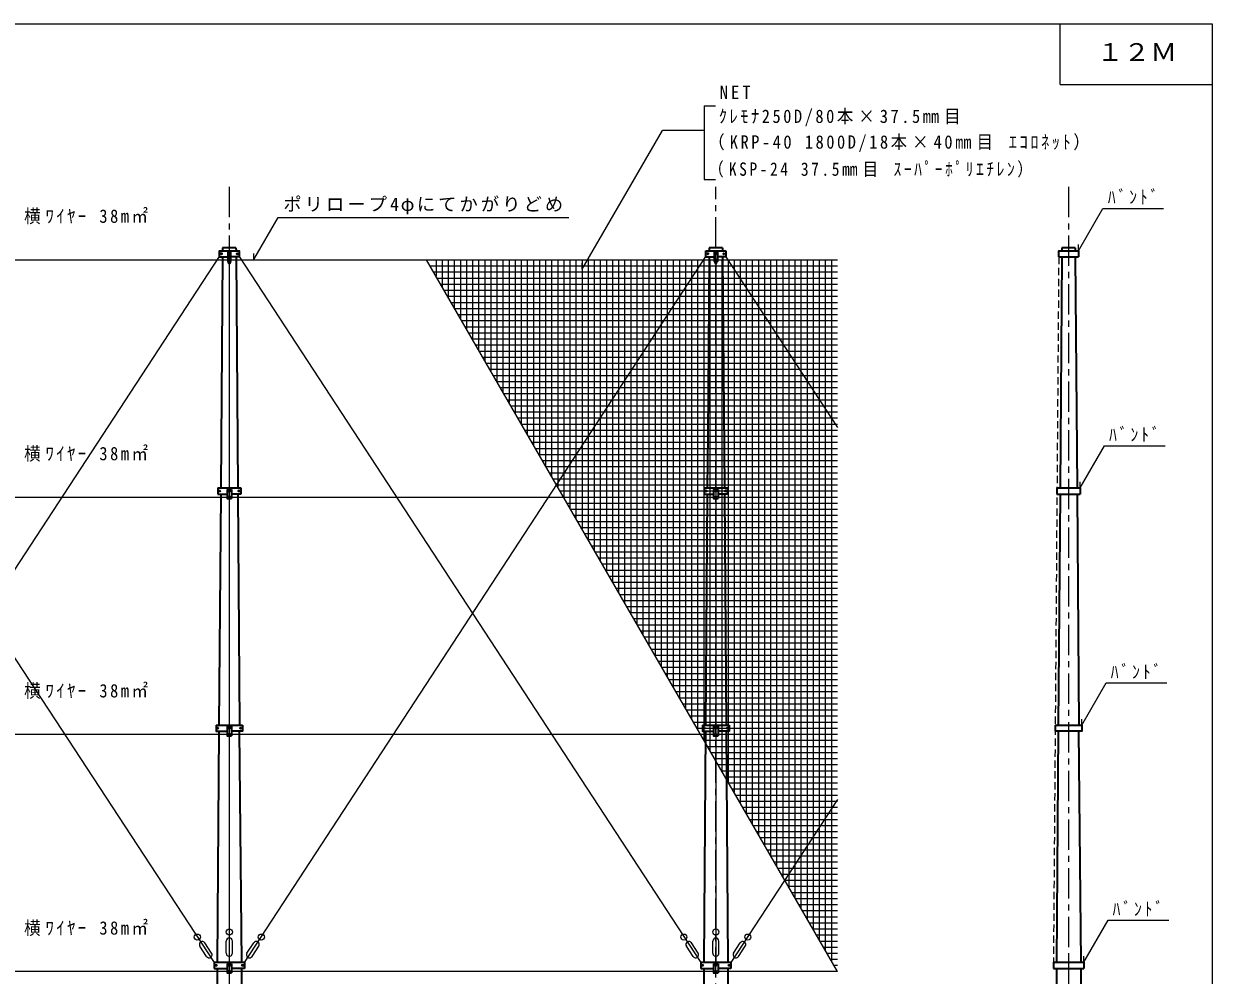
# Model space of a CAD drawing. Units: millimetres, scale not verified. Extents: x -18676 to 18324, y -12712 to 12288.
# Drawn here: x -1217 to 18324, y -3356 to 12288 of the extents above; entities that cross this region are included whole.
import ezdxf
from ezdxf.enums import TextEntityAlignment as Align

# ---------------------------------------------------------------- set-up
doc = ezdxf.new("R2010")
doc.units = ezdxf.units.MM
doc.header["$LTSCALE"] = 100
doc.linetypes.add('CHAIN1', pattern=[8, 5, -1, 1, -1])
doc.linetypes.add('DASHED1', pattern=[1.8, 1.2, -0.6])
for name, color, linetype, lineweight in [('0-0', 7, 'Continuous', 35), ('0-2', 7, 'Continuous', 35), ('0-3', 6, 'Continuous', 9), ('0-6', 5, 'Continuous', 9), ('0-F', 4, 'Continuous', 9)]:
    doc.layers.add(name, color=color, linetype=linetype, lineweight=lineweight)
doc.styles.add('ＭＳ ゴシック', font='')
doc.styles.get('ＭＳ ゴシック').set_extended_font_data('MS Gothic')

msp = doc.modelspace()

# ---------------------------------------------------------------- linework, layer by layer
at = {"layer": '0-0', "color": 4, "linetype": 'CHAIN1', "lineweight": 9}
for p, q in [((2162.2, 9606.4), (2162.2, 4481.9)), ((10162.2, -7393.6), (10162.2, 9606.4)), ((15962.2, 9606.4), (15962.2, -7393.6)), ((10162.2, 8381.4), (10162.2, 4630.9)), ((2162.2, 730.9), (2162.2, 581.3)), ((2162.2, -3168.4), (2162.2, -7393.6))]:
    msp.add_line(p, q, dxfattribs=at)
at = {"layer": '0-0'}
for p, q in [((2052.2, 8606.4), (2051.8, 8556.1)), ((2272.2, 8606.4), (2052.2, 8606.4)), ((2272.2, 8606.4), (2272.5, 8556.1)), ((10052.2, 8606.4), (10051.8, 8556.4)), ((10272.2, 8606.4), (10052.2, 8606.4)), ((10272.2, 8606.4), (10272.5, 8556.4)), ((15852.2, 8606.4), (15851.8, 8556.1)), ((16072.2, 8606.4), (15852.2, 8606.4)), ((16072.2, 8606.4), (16072.5, 8556.1)), ((2187.2, 8381.1), (2137.2, 8381.1)), ((10187.2, 8381.4), (10137.1, 8381.4))]:
    msp.add_line(p, q, dxfattribs=at)
at = {"layer": '0-0', "color": 6, "lineweight": 9}
for p, q in [((2112.2, -2993.1), (2112.2, -2789.3)), ((2212.2, -2998.6), (2212.2, -2794.1)), ((10112.2, -2993.1), (10112.2, -2789.3)), ((10212.2, -2998.6), (10212.2, -2794.1)), ((2124.7, -3293.6), (-5801, -3293.6)), ((10125.4, -3293.6), (2199.7, -3293.6)), ((12162.2, -3293.6), (10200.4, -3293.6))]:
    msp.add_line(p, q, dxfattribs=at)
for centre in [(2162.2, -2643.9), (10162.2, -2643.9)]:
    msp.add_circle(centre, 50, dxfattribs=at)
at = {"layer": '0-0'}
for centre in [(2162.2, -3293.8), (10163, -3293.8)]:
    msp.add_circle(centre, 10, dxfattribs=at)
at = {"layer": '0-0', "color": 6, "lineweight": 9}
for centre, radius, start, end in [((2205.4, 8384), 68.3, 182.41425, 230.71629), ((2118.9, 8384), 68.3, 309.28371, 357.58575), ((10205.4, 8384.2), 68.3, 182.41425, 230.71629), ((10118.9, 8384.2), 68.3, 309.28371, 357.58575), ((2162.2, -2793.9), 50, 0.08791, 179.91209), ((10162.2, -2793.9), 50, 0.08791, 179.91209), ((2162.2, -2994.1), 50, 179.64203, 0.35797), ((10162.2, -2994.1), 50, 179.64203, 0.35797)]:
    msp.add_arc(centre, radius, start, end, dxfattribs=at)
at = {"layer": '0-2'}
for p, q in [((2000.2, 8456.1), (2137.2, 8456.1)), ((2051, 8456.1), (2022.3, 4655.9)), ((2137.2, 8531.1), (2137.2, 8381.1)), ((2137.2, 8531.1), (2187.2, 8531.1)), ((2187.2, 8381.1), (2187.2, 8531.1)), ((2324.2, 8456.1), (2187.2, 8456.1)), ((2273.3, 8456.1), (2302.1, 4655.9)), ((10000.2, 8456.4), (10000.2, 8556.4)), ((10000.2, 8556.4), (10324.2, 8556.4)), ((10000.2, 8456.4), (10137.2, 8456.4)), ((10051, 8456.4), (10028.8, 5513.4)), ((10137.2, 8531.4), (10187.2, 8531.4)), ((10137.2, 8531.4), (10137.2, 8381.4)), ((10187.2, 8531.4), (10187.2, 8381.4)), ((10324.2, 8456.4), (10187.2, 8456.4)), ((10273.3, 8456.4), (10302, 4655.9)), ((10324.2, 8556.4), (10324.2, 8456.4)), ((15800.2, 8456.1), (16124.2, 8456.1)), ((15851, 8456.1), (15822.3, 4655.9)), ((16073.3, 8456.1), (16102.1, 4655.9)), ((2137.2, 8381.1), (2187.2, 8381.1)), ((10137.2, 8381.4), (10187.2, 8381.4)), ((2028.8, 5513.4), (2028, 5413.4)), ((2295.6, 5513.4), (2296.3, 5413.4)), ((10028.8, 5513.4), (10022.3, 4655.9)), ((15828.8, 5513.4), (15828, 5413.4)), ((16095.6, 5513.4), (16096.3, 5413.4)), ((1971.7, 4655.9), (2352.7, 4655.9)), ((1971.7, 4655.9), (1971.7, 4555.9)), ((1971.7, 4555.9), (2124.7, 4555.9)), ((2021.5, 4555.9), (1992.8, 755.9)), ((2124.7, 4630.9), (2199.7, 4630.9)), ((2199.7, 4630.9), (2199.7, 4480.9)), ((2352.7, 4555.9), (2199.7, 4555.9)), ((2302.8, 4555.9), (2331.6, 755.9)), ((2352.7, 4655.9), (2352.7, 4555.9)), ((9971.7, 4655.9), (10352.7, 4655.9)), ((9971.7, 4655.9), (9971.7, 4555.9)), ((9971.7, 4555.9), (10124.7, 4555.9)), ((10021.5, 4555.9), (9992.8, 755.9)), ((10124.7, 4630.9), (10199.7, 4630.9)), ((10199.7, 4630.9), (10199.7, 4480.9)), ((10352.7, 4555.9), (10199.7, 4555.9)), ((10302.8, 4555.9), (10331.5, 755.9)), ((10352.7, 4655.9), (10352.7, 4555.9)), ((15771.7, 4655.9), (16152.7, 4655.9)), ((15771.7, 4655.9), (15771.7, 4555.9)), ((15771.7, 4555.9), (16152.7, 4555.9)), ((15821.5, 4555.9), (15792.8, 755.9)), ((16102.8, 4555.9), (16131.6, 755.9)), ((16152.7, 4655.9), (16152.7, 4555.9)), ((15793.4, 845.1), (15792.8, 755.9)), ((1944.3, 755.9), (2380, 755.9)), ((1992, 655.9), (1963.2, -3144.1)), ((2124.7, 730.9), (2199.7, 730.9)), ((2199.7, 730.9), (2199.7, 580.9)), ((2323.6, 655.9), (2361.4, -3144.1)), ((9944.3, 755.9), (10380, 755.9)), ((9992, 655.9), (9963.2, -3144.1)), ((10124.7, 730.9), (10199.7, 730.9)), ((10199.7, 730.9), (10199.7, 580.9)), ((10332.3, 655.9), (10361.1, -3144.1)), ((10380, 755.9), (10380, 655.9)), ((15744.3, 755.9), (16180, 755.9)), ((15744.3, 755.9), (15744.3, 655.9)), ((15792, 655.9), (15763.2, -3144.1)), ((16123.6, 655.9), (16161.4, -3144.1)), ((1912.9, -3144.1), (1912.9, -3244.1)), ((1912.9, -3244.1), (2124.7, -3244.1)), ((1962.5, -3244.1), (1958.5, -3768.6)), ((2124.7, -3169.1), (2199.7, -3169.1)), ((2199.7, -3169.1), (2199.7, -3319.1)), ((2410.7, -3244.1), (2199.7, -3244.1)), ((2361.8, -3244.1), (2365.8, -3768.6)), ((9913.6, -3144.1), (9913.6, -3244.1)), ((9913.6, -3244.1), (10125.4, -3244.1)), ((9962.5, -3244.1), (9958.5, -3768.6)), ((10125.4, -3169.1), (10200.4, -3169.1)), ((10200.4, -3169.1), (10200.4, -3319.1)), ((10411.5, -3244.1), (10200.4, -3244.1)), ((10361.8, -3244.1), (10365.8, -3768.6)), ((15712.9, -3144.1), (15712.9, -3244.1)), ((15712.9, -3244.1), (16210.7, -3244.1)), ((15762.5, -3244.1), (15758.5, -3768.6)), ((16161.8, -3244.1), (16165.8, -3768.6))]:
    msp.add_line(p, q, dxfattribs=at)
for points in [[(2000.2, 8456.1), (2000.2, 8556.1), (2324.2, 8556.1), (2324.2, 8456.1)], [(15800.2, 8456.1), (15800.2, 8556.1), (16124.2, 8556.1), (16124.2, 8456.1)], [(2124.7, 4630.9), (2124.7, 4480.9), (2199.7, 4480.9)], [(10124.7, 4630.9), (10124.7, 4480.9), (10199.7, 4480.9)], [(1944.3, 755.9), (1944.3, 655.9), (2124.7, 655.9)], [(2124.7, 730.9), (2124.7, 580.9), (2199.7, 580.9)], [(2380, 755.9), (2380, 655.9), (2199.7, 655.9)], [(9944.3, 755.9), (9944.3, 655.9), (10124.7, 655.9)], [(10124.7, 730.9), (10124.7, 580.9), (10199.7, 580.9)], [(10380, 755.9), (10380, 655.9), (10199.7, 655.9)], [(16180, 755.9), (16180, 655.9), (15744.3, 655.9)], [(1912.9, -3144.1), (2410.7, -3144.1), (2410.7, -3244.1)], [(2124.7, -3169.1), (2124.7, -3319.1), (2199.7, -3319.1)], [(9913.6, -3144.1), (10411.5, -3144.1), (10411.5, -3244.1)], [(10125.4, -3169.1), (10125.4, -3319.1), (10200.4, -3319.1)], [(15712.9, -3144.1), (16210.7, -3144.1), (16210.7, -3244.1)]]:
    msp.add_lwpolyline(points, dxfattribs=at)
for centre in [(2030, 8506.3), (2162.4, 8505.9), (2162.4, 8406.2), (2294, 8505), (10030, 8506.6), (10162.4, 8506.2), (10162.4, 8406.5), (10294, 8505.3), (2001.5, 4606.4), (2162.4, 4605.7), (2162.4, 4506.1), (2322.4, 4606.5), (10001.5, 4606.4), (10162.4, 4605.7), (10162.4, 4506.1), (10322.4, 4606.5), (1974.2, 706.4), (2162.4, 705.7), (2162.4, 606.1), (2350.1, 706.4), (9974.2, 706.4), (10162.4, 705.7), (10162.4, 606.1), (10350.1, 706.4), (10350.1, 706.4), (1943, -3194.2), (2162.4, -3194.3), (2380.6, -3194.2), (9943.7, -3194.2), (10163.2, -3194.3), (10380.6, -3194.2)]:
    msp.add_circle(centre, 10, dxfattribs=at)
at = {"layer": '0-3'}
for p, q in [((-5812.8, 8406.4), (2137.2, 8406.4)), ((-5689, 8451.3), (1912.9, -3147.5)), ((-5589.3, -3148.3), (2000.2, 8461.4)), ((2187.2, 8406.4), (10137.2, 8406.4)), ((2324.2, 8458.7), (9913.6, -3147.8)), ((2410.7, -3146.8), (10000.2, 8461.3)), ((10162.2, 8406.4), (10162.2, -3192.1)), ((10187.2, 8406.4), (12162.2, 8406.4)), ((10324.2, 8457.6), (12162.2, 5647.7)), ((2162.2, 8331.1), (2162.2, 4630.9)), ((10162.2, 8331.4), (10162.2, 4630.9)), ((-5801, 4506.4), (2124.7, 4506.4)), ((2199.7, 4506.4), (10124.7, 4506.4)), ((10199.4, 4506.4), (12162.2, 4506.4)), ((2162.2, 4481.9), (2162.2, 730.9)), ((10162.2, 4480.9), (10162.2, 730.9)), ((-5800.3, 606.4), (2124.7, 606.4)), ((2199.7, 606.4), (10124.7, 606.4)), ((8870.7, 606.4), (10123.1, 606.4)), ((10199.2, 606.4), (12162.2, 606.4)), ((10199.7, 606.4), (12162.2, 606.4)), ((2162.2, 581.3), (2162.2, -3169.1)), ((10162.2, 580.9), (10162.2, -3169.1)), ((12162.2, -469), (10411.5, -3146.8)), ((1788.6, -3046.8), (1678.1, -2880.1)), ((1872, -2991.5), (1761.4, -2824.8)), ((2452.3, -2991.5), (2562.9, -2824.8)), ((2535.7, -3046.8), (2646.3, -2880.1)), ((9788.6, -3046.8), (9678, -2880.1)), ((9872, -2991.5), (9761.4, -2824.8)), ((10452.3, -2991.5), (10562.9, -2824.8)), ((10535.7, -3046.8), (10646.3, -2880.1)), ((15962.2, -3044.1), (15962.2, -3193.4))]:
    msp.add_line(p, q, dxfattribs=at)
for centre in [(1635.9, -2729.7), (2688.4, -2729.7), (9635.9, -2729.7), (10688.4, -2729.7)]:
    msp.add_circle(centre, 50, dxfattribs=at)
for centre, start, end in [((1720, -2852.9), 34.17467, 212.96423), ((2604.3, -2852.9), 327.03577, 145.82533), ((9720, -2852.9), 34.17467, 212.96423), ((10604.3, -2852.9), 327.03577, 145.82533), ((1830.3, -3019.1), 213.56975, 33.56915), ((2494, -3019.1), 146.43085, 326.43025), ((9830.3, -3019.1), 213.56975, 33.56915), ((10494, -3019.1), 146.43085, 326.43025)]:
    msp.add_arc(centre, 50, start, end, dxfattribs=at)
at = {"layer": '0-6'}
for p, q in [((12162.2, -3293.6), (5407.2, 8406.4)), ((5562.2, 8406.4), (5562.2, 8137.9)), ((5662.2, 8406.4), (5662.2, 7964.7)), ((5762.2, 8406.4), (5762.2, 7791.5)), ((5862.2, 8406.4), (5862.2, 7618.3)), ((5962.2, 8406.4), (5962.2, 7445.1)), ((6062.2, 8406.4), (6062.2, 7271.9)), ((6162.2, 8406.4), (6162.2, 7098.7)), ((6262.2, 8406.4), (6262.2, 6925.5)), ((6362.2, 8406.4), (6362.2, 6752.3)), ((6462.2, 8406.4), (6462.2, 6579.1)), ((6562.2, 8406.4), (6562.2, 6405.9)), ((6662.2, 8406.4), (6662.2, 6232.7)), ((6762.2, 8406.4), (6762.2, 6059.5)), ((6862.2, 8406.4), (6862.2, 5886.3)), ((6962.1, 8406.4), (6962.1, 5713.1)), ((7062.2, 8406.4), (7062.2, 5539.9)), ((7162.2, 8406.4), (7162.2, 5366.7)), ((7262.2, 8406.4), (7262.2, 5193.5)), ((7362.2, 8406.4), (7362.2, 5020.3)), ((7462.2, 8406.4), (7462.2, 4847)), ((7562.2, 8406.4), (7562.2, 4673.8)), ((7662.2, 8406.4), (7662.2, 4500.6)), ((7762.2, 8406.4), (7762.2, 4327.4)), ((7862.2, 8406.4), (7862.2, 4154.2)), ((7962.2, 8406.4), (7962.2, 3981)), ((8062.2, 8406.4), (8062.2, 3807.8)), ((8162.1, 8406.4), (8162.1, 3634.6)), ((8262.1, 8406.4), (8262.1, 3461.4)), ((8362.1, 8406.4), (8362.1, 3288.2)), ((8462.1, 8406.4), (8462.1, 3115)), ((8562.2, 8406.4), (8562.2, 2941.8)), ((8662.2, 8406.4), (8662.2, 2768.6)), ((8762.2, 8406.4), (8762.2, 2595.4)), ((8862.2, 8406.4), (8862.2, 2422.2)), ((8962.2, 8406.4), (8962.2, 2249)), ((9062.2, 8406.4), (9062.2, 2075.8)), ((9162.2, 8406.4), (9162.2, 1902.6)), ((9262.2, 8406.4), (9262.2, 1729.4)), ((9362.2, 8406.4), (9362.2, 1556.1)), ((9462.2, 8406.4), (9462.2, 1382.9)), ((9562.1, 8406.4), (9562.1, 1209.7)), ((9662.1, 8406.4), (9662.1, 1036.5)), ((9762.1, 8406.4), (9762.1, 863.3)), ((9862.1, 8406.4), (9862.1, 690.1)), ((9962.1, 8406.4), (9962.1, 516.9)), ((10062.2, 8406.4), (10062.2, 343.7)), ((10262.2, 8406.4), (10262.2, -2.7)), ((10362.2, 8406.4), (10362.2, -175.9)), ((10462.2, 8406.4), (10462.2, -349.1)), ((10562.2, 8406.4), (10562.2, -522.3)), ((10662.2, 8406.4), (10662.2, -695.5)), ((10762.2, 8406.4), (10762.2, -868.7)), ((10862.2, 8406.4), (10862.2, -1041.9)), ((10962.1, 8406.4), (10962.1, -1215.1)), ((11062.1, 8406.4), (11062.1, -1388.3)), ((11162.1, 8406.4), (11162.1, -1561.5)), ((11262.1, 8406.4), (11262.1, -1734.7)), ((11362.1, 8406.4), (11362.1, -1908)), ((11462.1, 8406.4), (11462.1, -2081.2)), ((11562.2, 8406.4), (11562.2, -2254.4)), ((11662.2, 8406.4), (11662.2, -2427.6)), ((11762.2, 8406.4), (11762.2, -2600.8)), ((11862.2, 8406.4), (11862.2, -2774)), ((11962.2, 8406.4), (11962.2, -2947.2)), ((12062.2, 8406.4), (12062.2, -3120.4)), ((5464.9, 8306.4), (12162.2, 8306.4)), ((10162.2, 8380.7), (10162.2, -3021.3)), ((5522.6, 8206.4), (12162.2, 8206.4)), ((5580.4, 8106.4), (12162.2, 8106.4)), ((5638.1, 8006.4), (12162.2, 8006.4)), ((5695.8, 7906.4), (12162.2, 7906.4)), ((5753.6, 7806.4), (12162.2, 7806.4)), ((5811.3, 7706.4), (12162.2, 7706.4)), ((5869, 7606.4), (12162.2, 7606.4)), ((5926.8, 7506.4), (12162.2, 7506.4)), ((5984.5, 7406.4), (12162.2, 7406.4)), ((6042.2, 7306.4), (12162.2, 7306.4)), ((6100, 7206.4), (12162.2, 7206.4)), ((6157.7, 7106.4), (12162.2, 7106.4)), ((6215.4, 7006.4), (12162.2, 7006.4)), ((6273.2, 6906.4), (12162.2, 6906.4)), ((6330.9, 6806.4), (12162.2, 6806.4)), ((6388.7, 6706.4), (12162.2, 6706.4)), ((6446.4, 6606.4), (12162.2, 6606.4)), ((6504.1, 6506.4), (12162.2, 6506.4)), ((6561.9, 6406.4), (12162.2, 6406.4)), ((6619.6, 6306.4), (12162.2, 6306.4)), ((6677.3, 6206.4), (12162.2, 6206.4)), ((6735.1, 6106.4), (12162.2, 6106.4)), ((6792.8, 6006.4), (12162.2, 6006.4)), ((6850.5, 5906.4), (12162.2, 5906.4)), ((6908.3, 5806.4), (12162.2, 5806.4)), ((6966, 5706.4), (12162.2, 5706.4)), ((7023.7, 5606.4), (12162.2, 5606.4)), ((7081.5, 5506.4), (12162.2, 5506.4)), ((7139.2, 5406.4), (12162.2, 5406.4)), ((7196.9, 5306.4), (12162.2, 5306.4)), ((7254.7, 5206.4), (12162.2, 5206.4)), ((7312.4, 5106.4), (12162.2, 5106.4)), ((7370.1, 5006.4), (12162.2, 5006.4)), ((7427.9, 4906.4), (12162.2, 4906.4)), ((7485.6, 4806.4), (12162.2, 4806.4)), ((7543.3, 4706.4), (12162.2, 4706.4)), ((7601.1, 4606.4), (12162.2, 4606.4)), ((7716, 4506.4), (10124.7, 4506.4)), ((7716.6, 4406.4), (12162.2, 4406.4)), ((7774.3, 4306.4), (12162.2, 4306.4)), ((7832, 4206.4), (12162.2, 4206.4)), ((7889.8, 4106.4), (12162.2, 4106.4)), ((7947.5, 4006.4), (12162.2, 4006.4)), ((8005.2, 3906.4), (12162.2, 3906.4)), ((8063, 3806.4), (12162.2, 3806.4)), ((8120.7, 3706.4), (12162.2, 3706.4)), ((8178.4, 3606.4), (12162.2, 3606.4)), ((8236.2, 3506.4), (12162.2, 3506.4)), ((8293.9, 3406.4), (12162.2, 3406.4)), ((8351.6, 3306.4), (12162.2, 3306.4)), ((8409.4, 3206.4), (12162.2, 3206.4)), ((8467.1, 3106.4), (12162.2, 3106.4)), ((8524.8, 3006.4), (12162.2, 3006.4)), ((8582.6, 2906.4), (12162.2, 2906.4)), ((8640.3, 2806.4), (12162.2, 2806.4)), ((8698, 2706.4), (12162.2, 2706.4)), ((8755.8, 2606.4), (12162.2, 2606.4)), ((8813.5, 2506.4), (12162.2, 2506.4)), ((8871.3, 2406.4), (12162.2, 2406.4)), ((8929, 2306.4), (12162.2, 2306.4)), ((8986.7, 2206.4), (12162.2, 2206.4)), ((9044.5, 2106.4), (12162.2, 2106.4)), ((9102.2, 2006.4), (12162.2, 2006.4)), ((9159.9, 1906.4), (12162.2, 1906.4)), ((9217.7, 1806.4), (12162.2, 1806.4)), ((9275.4, 1706.4), (12162.2, 1706.4)), ((9333.1, 1606.4), (12162.2, 1606.4)), ((9390.9, 1506.4), (12162.2, 1506.4)), ((9448.6, 1406.4), (12162.2, 1406.4)), ((9506.3, 1306.4), (12162.2, 1306.4)), ((9564.1, 1206.4), (12162.2, 1206.4)), ((9621.8, 1106.4), (12162.2, 1106.4)), ((9679.5, 1006.4), (12162.2, 1006.4)), ((9737.3, 906.4), (12162.2, 906.4)), ((9795, 806.4), (12162.2, 806.4)), ((8870.7, 606.4), (10124.3, 606.4)), ((9852.8, 706.4), (12162.2, 706.4)), ((10124.7, 606.4), (10200.4, 606.4)), ((10200.4, 606.4), (12162.2, 606.4)), ((9968.2, 506.4), (12162.2, 506.4)), ((10026, 406.4), (12162.2, 406.4)), ((10083.7, 306.4), (12162.2, 306.4)), ((10141.4, 206.4), (12162.2, 206.4)), ((10199.2, 106.4), (12162.2, 106.4)), ((10256.9, 6.4), (12162.2, 6.4)), ((10314.6, -93.6), (12162.2, -93.6)), ((10372.4, -193.6), (12162.2, -193.6)), ((10430.1, -293.6), (12162.2, -293.6)), ((10487.8, -393.6), (12162.2, -393.6)), ((10545.6, -493.6), (12162.2, -493.6)), ((10603.3, -593.6), (12162.2, -593.6)), ((10661, -693.6), (12162.2, -693.6)), ((10718.8, -793.6), (12162.2, -793.6)), ((10776.5, -893.6), (12162.2, -893.6)), ((10834.2, -993.6), (12162.2, -993.6)), ((10892, -1093.6), (12162.2, -1093.6)), ((10949.7, -1193.6), (12162.2, -1193.6)), ((11007.4, -1293.6), (12162.2, -1293.6)), ((11065.2, -1393.6), (12162.2, -1393.6)), ((11122.9, -1493.6), (12162.2, -1493.6)), ((11180.7, -1593.6), (12162.2, -1593.6)), ((11238.4, -1693.6), (12162.2, -1693.6)), ((11296.1, -1793.6), (12162.2, -1793.6)), ((11353.9, -1893.6), (12162.2, -1893.6)), ((11411.6, -1993.6), (12162.2, -1993.6)), ((11469.3, -2093.6), (12162.2, -2093.6)), ((11527.1, -2193.6), (12162.2, -2193.6)), ((11584.8, -2293.6), (12162.2, -2293.6)), ((11642.5, -2393.6), (12162.2, -2393.6)), ((11700.3, -2493.6), (12162.2, -2493.6)), ((11758, -2593.6), (12162.2, -2593.6)), ((11815.7, -2693.6), (12162.2, -2693.6)), ((11873.5, -2793.6), (12162.2, -2793.6)), ((11931.2, -2893.6), (12162.2, -2893.6)), ((11988.9, -2993.6), (12162.2, -2993.6)), ((12046.7, -3093.6), (12162.2, -3093.6)), ((12104.4, -3193.6), (12162.2, -3193.6))]:
    msp.add_line(p, q, dxfattribs=at)
at = {"layer": '0-6', "linetype": 'DASHED1'}
msp.add_line((15800.2, 8456.1), (15712.9, -3144.1), dxfattribs=at)
at = {"layer": '0-F', "color": 2, "lineweight": 18}
for p, q in [((-18675.7, 12287.8), (18324.3, 12287.8)), ((15824.3, 11287.8), (15824.3, 12287.8)), ((18324.3, 12287.8), (18324.3, -12712.2)), ((15824.3, 11287.8), (18324.3, 11287.8))]:
    msp.add_line(p, q, dxfattribs=at)
at = {"layer": '0-F'}
for p, q in [((9971.6, 10940.6), (10154, 10940.6)), ((9971.6, 10940.6), (9971.6, 9725)), ((7966.4, 8251), (9284.4, 10533.7)), ((9971.6, 10533.7), (9284.4, 10533.7)), ((9971.6, 9725), (10154, 9725)), ((16124.2, 8556.1), (16524.2, 9248.9)), ((16524.2, 9248.9), (17524.2, 9248.9)), ((2564.2, 8409.4), (2964.2, 9102.2)), ((2964.2, 9102.2), (7744.2, 9102.2)), ((16124.2, 8556.1), (16124.2, 8656.1)), ((2564.2, 8409.4), (2564.2, 8509.4)), ((7966.4, 8251), (7966.4, 8351)), ((16152.7, 4655.9), (16552.7, 5348.7)), ((16552.7, 5348.7), (17552.7, 5348.7)), ((16152.7, 4655.9), (16152.7, 4755.9)), ((16180, 755.9), (16580, 1448.7)), ((16580, 1448.7), (17580, 1448.7)), ((16180, 755.9), (16180, 855.9)), ((16210.7, -3144.1), (16610.7, -2451.3)), ((16610.7, -2451.3), (17610.7, -2451.3)), ((16210.7, -3144.1), (16210.7, -3044.1))]:
    msp.add_line(p, q, dxfattribs=at)

# ---------------------------------------------------------------- texts
at = {"layer": '0-F', "color": 7, "style": 'ＭＳ ゴシック', "width": 1.1}
msp.add_text('１２Ｍ', height=293.3, dxfattribs=at).set_placement((16424.3, 11587.8), align=Align.BOTTOM_LEFT)
at = {"layer": '0-F', "color": 7, "char_height": 219.9, "attachment_point": 7, "style": 'ＭＳ ゴシック'}
for s, insert in [('\\T1.38;\\W0.9;NET', (10227.2, 11050.9)), ('\\T1.31;\\W0.9;ｸﾚﾓﾅ250D/80本×37.5㎜目', (10210.1, 10603.8)), ('\\T1.31;\\W0.9;（KRP-40\\~1800D/18本×40㎜目\\~ｴｺﾛﾈｯﾄ）', (10037.6, 10180.9)), ('\\T1.33;\\W0.85;（KSP-24\\~37.5㎜目\\~ｽｰﾊﾟｰﾎﾟﾘｴﾁﾚﾝ）', (10037.6, 9759.4)), ('\\T1.38;\\W0.85;ﾊﾞﾝﾄﾞ', (16607.7, 9321)), ('\\T1.17;ポリロープ4φにてかがりどめ', (3050.3, 9151.9)), ('\\T1.31;\\W0.9;横ﾜｲﾔｰ\\~38m㎡', (-1211.7, 8990.7)), ('\\T1.38;\\W0.85;ﾊﾞﾝﾄﾞ', (16628.3, 5414.6)), ('\\T1.31;\\W0.9;横ﾜｲﾔｰ\\~38m㎡', (-1211.7, 5086.8)), ('\\T1.38;\\W0.85;ﾊﾞﾝﾄﾞ', (16655.7, 1514.6)), ('\\T1.31;\\W0.9;横ﾜｲﾔｰ\\~38m㎡', (-1211.7, 1186.8)), ('\\T1.38;\\W0.85;ﾊﾞﾝﾄﾞ', (16686.4, -2385.4)), ('\\T1.31;\\W0.9;横ﾜｲﾔｰ\\~38m㎡', (-1211.7, -2713.2))]:
    msp.add_mtext(s, dxfattribs=dict(at, insert=insert))

doc.saveas('drawing.dxf')
